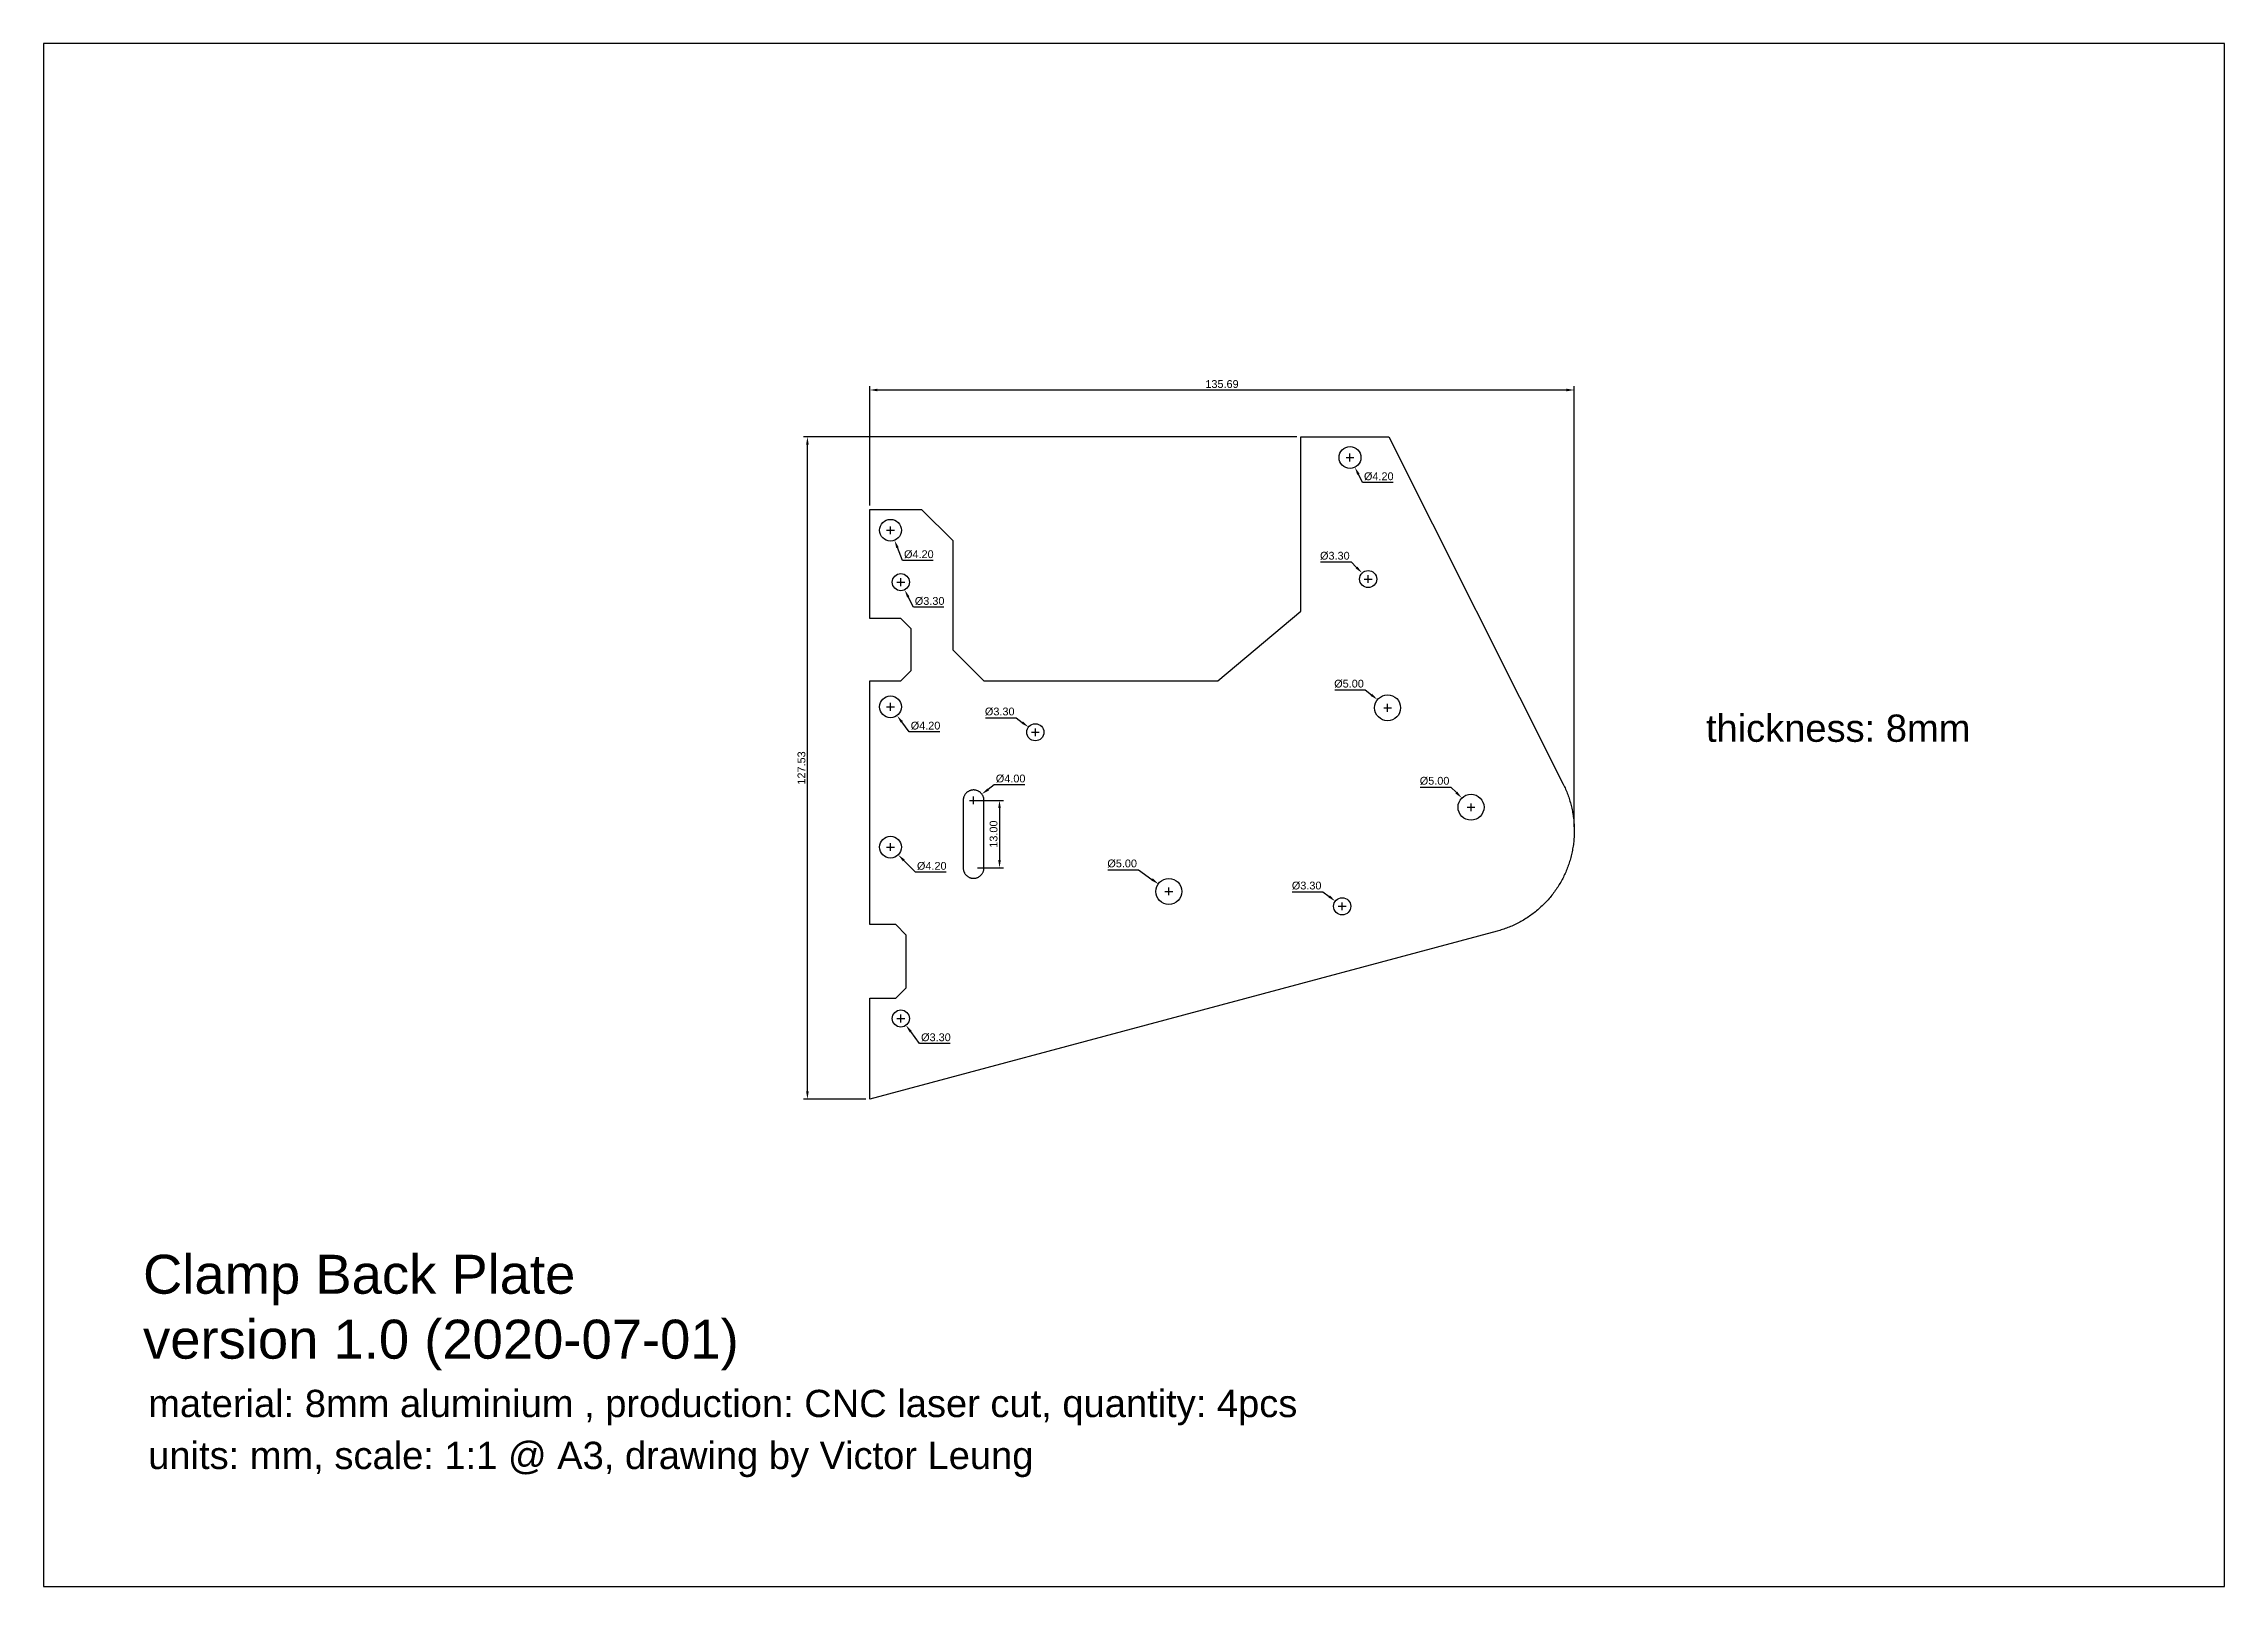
# Model space of a CAD drawing. Header units: millimetres. Extents: x 877 to 1297, y -1216 to -919.
import ezdxf

# ---------------------------------------------------------------- set-up
doc = ezdxf.new("R2010")
doc.units = ezdxf.units.MM
doc.layers.add('Dim', color=18, linetype='Continuous', true_color=0x000000)
doc.layers.add('Drawings', color=18, linetype='Continuous', true_color=0x000000)
doc.styles.add('Arial Regular', font='')
doc.styles.get('Arial Regular').set_extended_font_data('Arial')
doc.dimstyles.new('Default', dxfattribs={"dimscale": 1.5, "dimtxt": 1, "dimasz": 1, "dimexe": 0.5, "dimexo": 0.5, "dimgap": 0.25, "dimtad": 1, "dimtoh": 1, "dimzin": 1, "dimdsep": 46, "dimtxsty": 'Arial Regular', "dimcen": 0.5, "dimazin": 1, "dimtfac": 1, "dimtdec": 4, "dimtix": 1, "dimtofl": 0, "dimtmove": 1, "dimatfit": 3, "dimfxl": 1, "dimtolj": 1, "dimtzin": 1, "dimarcsym": 0})

# ---------------------------------------------------------------- blocks, each defined once
blk = doc.blocks.new('*D1')
at = {"layer": 'Defpoints', "color": 0}
for p in [(1171.79, -985.68), (1036.1, -1008.68), (1171.79, -1070.54)]:
    blk.add_point(p, dxfattribs=at)
at = {"layer": 'Dim', "color": 0, "lineweight": -2}
for p, q in [((1036.1, -1007.93), (1036.1, -984.93)), ((1037.6, -985.68), (1170.29, -985.68)), ((1171.79, -1069.79), (1171.79, -984.93))]:
    blk.add_line(p, q, dxfattribs=at)
at = {"layer": 'Dim', "color": 0}
for points in [[(1037.6, -985.43), (1037.6, -985.93), (1036.1, -985.68)], [(1170.29, -985.93), (1170.29, -985.43), (1171.79, -985.68)]]:
    blk.add_solid(points, dxfattribs=at)
at = {"layer": 'Dim', "color": 0, "insert": (1103.95, -984.54), "char_height": 1.5, "attachment_point": 5, "style": 'Arial Regular'}
blk.add_mtext('\\A1;135.69', dxfattribs=at)
blk = doc.blocks.new('*D2')
at = {"layer": 'Defpoints', "color": 0}
for p in [(1024.1, -994.68), (1119.1, -994.68), (1036.1, -1122.21)]:
    blk.add_point(p, dxfattribs=at)
at = {"layer": 'Dim', "color": 0, "lineweight": -2}
for p, q in [((1118.35, -994.68), (1023.35, -994.68)), ((1024.1, -1120.71), (1024.1, -996.18)), ((1035.35, -1122.21), (1023.35, -1122.21))]:
    blk.add_line(p, q, dxfattribs=at)
at = {"layer": 'Dim', "color": 0}
for points in [[(1024.35, -996.18), (1023.85, -996.18), (1024.1, -994.68)], [(1023.85, -1120.71), (1024.35, -1120.71), (1024.1, -1122.21)]]:
    blk.add_solid(points, dxfattribs=at)
at = {"layer": 'Dim', "color": 0, "insert": (1022.96, -1058.45), "char_height": 1.5, "attachment_point": 5, "rotation": 90, "style": 'Arial Regular'}
blk.add_mtext('\\A1;127.53', dxfattribs=at)
blk = doc.blocks.new('*D3')
at = {"layer": 'Defpoints', "color": 0}
for p in [(1056.1, -1064.68), (1056.1, -1077.68), (1061.1, -1077.68)]:
    blk.add_point(p, dxfattribs=at)
at = {"layer": 'Dim', "color": 0, "lineweight": -2}
for p, q in [((1056.85, -1064.68), (1061.85, -1064.68)), ((1061.1, -1066.18), (1061.1, -1076.18)), ((1056.85, -1077.68), (1061.85, -1077.68))]:
    blk.add_line(p, q, dxfattribs=at)
at = {"layer": 'Dim', "color": 0}
for points in [[(1061.35, -1066.18), (1060.85, -1066.18), (1061.1, -1064.68)], [(1060.85, -1076.18), (1061.35, -1076.18), (1061.1, -1077.68)]]:
    blk.add_solid(points, dxfattribs=at)
at = {"layer": 'Dim', "color": 0, "insert": (1059.96, -1071.18), "char_height": 1.5, "attachment_point": 5, "rotation": 90, "style": 'Arial Regular'}
blk.add_mtext('\\A1;13.00', dxfattribs=at)
blk = doc.blocks.new('*D4')
at = {"layer": 'Defpoints', "color": 0}
for p in [(1054.5, -1065.88), (1057.7, -1063.48)]:
    blk.add_point(p, dxfattribs=at)
at = {"layer": 'Dim', "color": 0, "lineweight": -2}
for p, q in [((1060.1, -1061.68), (1058.9, -1062.58)), ((1066, -1061.68), (1060.1, -1061.68))]:
    blk.add_line(p, q, dxfattribs=at)
at = {"layer": 'Dim', "color": 0}
for p, q in [((1055.35, -1064.68), (1056.85, -1064.68)), ((1056.1, -1065.43), (1056.1, -1063.93))]:
    blk.add_line(p, q, dxfattribs=at)
blk.add_solid([(1058.75, -1062.38), (1059.05, -1062.78), (1057.7, -1063.48)], dxfattribs=at)
at = {"layer": 'Dim', "color": 0, "insert": (1063.24, -1060.5), "char_height": 1.5, "attachment_point": 5, "style": 'Arial Regular'}
blk.add_mtext('\\A1;%%c4.00', dxfattribs=at)
blk = doc.blocks.new('*D5')
at = {"layer": 'Defpoints', "color": 0}
for p in [(1127.66, -996.8), (1129.54, -1000.56)]:
    blk.add_point(p, dxfattribs=at)
at = {"layer": 'Dim', "color": 0}
for p, q in [((1127.85, -998.68), (1129.35, -998.68)), ((1128.6, -999.43), (1128.6, -997.93))]:
    blk.add_line(p, q, dxfattribs=at)
at = {"layer": 'Dim', "color": 0, "lineweight": -2}
for p, q in [((1131.01, -1003.5), (1130.21, -1001.9)), ((1136.9, -1003.5), (1131.01, -1003.5))]:
    blk.add_line(p, q, dxfattribs=at)
at = {"layer": 'Dim', "color": 0}
blk.add_solid([(1130.44, -1001.79), (1129.99, -1002.01), (1129.54, -1000.56)], dxfattribs=at)
at = {"layer": 'Dim', "color": 0, "insert": (1134.14, -1002.32), "char_height": 1.5, "attachment_point": 5, "style": 'Arial Regular'}
blk.add_mtext('\\A1;%%c4.20', dxfattribs=at)
blk = doc.blocks.new('*D6')
at = {"layer": 'Defpoints', "color": 0}
for p in [(1039.32, -1010.73), (1040.88, -1014.63)]:
    blk.add_point(p, dxfattribs=at)
at = {"layer": 'Dim', "color": 0}
for p, q in [((1040.1, -1013.43), (1040.1, -1011.93)), ((1039.35, -1012.68), (1040.85, -1012.68))]:
    blk.add_line(p, q, dxfattribs=at)
at = {"layer": 'Dim', "color": 0, "lineweight": -2}
for p, q in [((1042.43, -1018.5), (1041.44, -1016.02)), ((1048.32, -1018.5), (1042.43, -1018.5))]:
    blk.add_line(p, q, dxfattribs=at)
at = {"layer": 'Dim', "color": 0}
blk.add_solid([(1041.67, -1015.93), (1041.21, -1016.12), (1040.88, -1014.63)], dxfattribs=at)
at = {"layer": 'Dim', "color": 0, "insert": (1045.56, -1017.32), "char_height": 1.5, "attachment_point": 5, "style": 'Arial Regular'}
blk.add_mtext('\\A1;%%c4.20', dxfattribs=at)
blk = doc.blocks.new('*D7')
at = {"layer": 'Defpoints', "color": 0}
for p in [(1041.36, -1021.21), (1042.84, -1024.16)]:
    blk.add_point(p, dxfattribs=at)
at = {"layer": 'Dim', "color": 0}
for p, q in [((1041.35, -1022.68), (1042.85, -1022.68)), ((1042.1, -1023.43), (1042.1, -1021.93))]:
    blk.add_line(p, q, dxfattribs=at)
at = {"layer": 'Dim', "color": 0, "lineweight": -2}
for p, q in [((1044.51, -1027.5), (1043.51, -1025.5)), ((1050.4, -1027.5), (1044.51, -1027.5))]:
    blk.add_line(p, q, dxfattribs=at)
at = {"layer": 'Dim', "color": 0}
blk.add_solid([(1043.73, -1025.39), (1043.29, -1025.61), (1042.84, -1024.16)], dxfattribs=at)
at = {"layer": 'Dim', "color": 0, "insert": (1047.64, -1026.32), "char_height": 1.5, "attachment_point": 5, "style": 'Arial Regular'}
blk.add_mtext('\\A1;%%c3.30', dxfattribs=at)
blk = doc.blocks.new('*D8')
at = {"layer": 'Defpoints', "color": 0}
for p in [(1038.84, -1045), (1041.36, -1048.36)]:
    blk.add_point(p, dxfattribs=at)
at = {"layer": 'Dim', "color": 0}
for p, q in [((1039.35, -1046.68), (1040.85, -1046.68)), ((1040.1, -1047.43), (1040.1, -1045.93))]:
    blk.add_line(p, q, dxfattribs=at)
at = {"layer": 'Dim', "color": 0, "lineweight": -2}
for p, q in [((1043.71, -1051.5), (1042.26, -1049.56)), ((1049.61, -1051.5), (1043.71, -1051.5))]:
    blk.add_line(p, q, dxfattribs=at)
at = {"layer": 'Dim', "color": 0}
blk.add_solid([(1042.46, -1049.41), (1042.06, -1049.71), (1041.36, -1048.36)], dxfattribs=at)
at = {"layer": 'Dim', "color": 0, "insert": (1046.85, -1050.32), "char_height": 1.5, "attachment_point": 5, "style": 'Arial Regular'}
blk.add_mtext('\\A1;%%c4.20', dxfattribs=at)
blk = doc.blocks.new('*D9')
at = {"layer": 'Defpoints', "color": 0}
for p in [(1038.62, -1072.2), (1041.59, -1075.17)]:
    blk.add_point(p, dxfattribs=at)
at = {"layer": 'Dim', "color": 0}
for p, q in [((1039.35, -1073.68), (1040.85, -1073.68)), ((1040.1, -1074.43), (1040.1, -1072.93))]:
    blk.add_line(p, q, dxfattribs=at)
at = {"layer": 'Dim', "color": 0, "lineweight": -2}
for p, q in [((1044.92, -1078.5), (1042.65, -1076.23)), ((1050.81, -1078.5), (1044.92, -1078.5))]:
    blk.add_line(p, q, dxfattribs=at)
at = {"layer": 'Dim', "color": 0}
blk.add_solid([(1042.82, -1076.05), (1042.47, -1076.4), (1041.59, -1075.17)], dxfattribs=at)
at = {"layer": 'Dim', "color": 0, "insert": (1048.05, -1077.32), "char_height": 1.5, "attachment_point": 5, "style": 'Arial Regular'}
blk.add_mtext('\\A1;%%c4.20', dxfattribs=at)
blk = doc.blocks.new('*D10')
at = {"layer": 'Defpoints', "color": 0}
for p in [(1041.11, -1105.36), (1043.09, -1108)]:
    blk.add_point(p, dxfattribs=at)
at = {"layer": 'Dim', "color": 0}
for p, q in [((1041.35, -1106.68), (1042.85, -1106.68)), ((1042.1, -1107.43), (1042.1, -1105.93))]:
    blk.add_line(p, q, dxfattribs=at)
at = {"layer": 'Dim', "color": 0, "lineweight": -2}
for p, q in [((1045.71, -1111.5), (1043.99, -1109.2)), ((1051.61, -1111.5), (1045.71, -1111.5))]:
    blk.add_line(p, q, dxfattribs=at)
at = {"layer": 'Dim', "color": 0}
blk.add_solid([(1044.19, -1109.05), (1043.79, -1109.35), (1043.09, -1108)], dxfattribs=at)
at = {"layer": 'Dim', "color": 0, "insert": (1048.85, -1110.32), "char_height": 1.5, "attachment_point": 5, "style": 'Arial Regular'}
blk.add_mtext('\\A1;%%c3.30', dxfattribs=at)
blk = doc.blocks.new('*D11')
at = {"layer": 'Defpoints', "color": 0}
for p in [(1066.68, -1050.58), (1069.32, -1052.56)]:
    blk.add_point(p, dxfattribs=at)
at = {"layer": 'Dim', "color": 0, "lineweight": -2}
for p, q in [((1058.38, -1048.78), (1064.28, -1048.78)), ((1064.28, -1048.78), (1065.48, -1049.68))]:
    blk.add_line(p, q, dxfattribs=at)
at = {"layer": 'Dim', "color": 0}
for p, q in [((1067.25, -1051.57), (1068.75, -1051.57)), ((1068, -1052.32), (1068, -1050.82))]:
    blk.add_line(p, q, dxfattribs=at)
blk.add_solid([(1065.33, -1049.88), (1065.63, -1049.48), (1066.68, -1050.58)], dxfattribs=at)
at = {"layer": 'Dim', "color": 0, "insert": (1061.14, -1047.6), "char_height": 1.5, "attachment_point": 5, "style": 'Arial Regular'}
blk.add_mtext('\\A1;%%c3.30', dxfattribs=at)
blk = doc.blocks.new('*D12')
at = {"layer": 'Defpoints', "color": 0}
for p in [(1130.93, -1020.92), (1133.27, -1023.25)]:
    blk.add_point(p, dxfattribs=at)
at = {"layer": 'Dim', "color": 0, "lineweight": -2}
for p, q in [((1122.92, -1018.79), (1128.81, -1018.79)), ((1128.81, -1018.79), (1129.87, -1019.86))]:
    blk.add_line(p, q, dxfattribs=at)
at = {"layer": 'Dim', "color": 0}
for p, q in [((1131.35, -1022.08), (1132.85, -1022.08)), ((1132.1, -1022.83), (1132.1, -1021.33))]:
    blk.add_line(p, q, dxfattribs=at)
blk.add_solid([(1129.7, -1020.03), (1130.05, -1019.68), (1130.93, -1020.92)], dxfattribs=at)
at = {"layer": 'Dim', "color": 0, "insert": (1125.68, -1017.61), "char_height": 1.5, "attachment_point": 5, "style": 'Arial Regular'}
blk.add_mtext('\\A1;%%c3.30', dxfattribs=at)
blk = doc.blocks.new('*D13')
at = {"layer": 'Defpoints', "color": 0}
for p in [(1125.78, -1084.09), (1128.42, -1086.07)]:
    blk.add_point(p, dxfattribs=at)
at = {"layer": 'Dim', "color": 0, "lineweight": -2}
for p, q in [((1117.49, -1082.29), (1123.38, -1082.29)), ((1123.38, -1082.29), (1124.58, -1083.19))]:
    blk.add_line(p, q, dxfattribs=at)
at = {"layer": 'Dim', "color": 0}
for p, q in [((1126.35, -1085.08), (1127.85, -1085.08)), ((1127.1, -1085.83), (1127.1, -1084.33))]:
    blk.add_line(p, q, dxfattribs=at)
blk.add_solid([(1124.43, -1083.39), (1124.73, -1082.99), (1125.78, -1084.09)], dxfattribs=at)
at = {"layer": 'Dim', "color": 0, "insert": (1120.25, -1081.11), "char_height": 1.5, "attachment_point": 5, "style": 'Arial Regular'}
blk.add_mtext('\\A1;%%c3.30', dxfattribs=at)
blk = doc.blocks.new('*D14')
at = {"layer": 'Defpoints', "color": 0}
for p in [(1150.14, -1064.24), (1153.68, -1067.78)]:
    blk.add_point(p, dxfattribs=at)
at = {"layer": 'Dim', "color": 0, "lineweight": -2}
for p, q in [((1142.13, -1062.12), (1148.02, -1062.12)), ((1148.02, -1062.12), (1149.08, -1063.18))]:
    blk.add_line(p, q, dxfattribs=at)
at = {"layer": 'Dim', "color": 0}
for p, q in [((1151.16, -1066.01), (1152.66, -1066.01)), ((1151.91, -1066.76), (1151.91, -1065.26))]:
    blk.add_line(p, q, dxfattribs=at)
blk.add_solid([(1148.91, -1063.36), (1149.26, -1063.01), (1150.14, -1064.24)], dxfattribs=at)
at = {"layer": 'Dim', "color": 0, "insert": (1144.89, -1060.94), "char_height": 1.5, "attachment_point": 5, "style": 'Arial Regular'}
blk.add_mtext('\\A1;%%c5.00', dxfattribs=at)
blk = doc.blocks.new('*D15')
at = {"layer": 'Defpoints', "color": 0}
for p in [(1133.89, -1045.3), (1137.79, -1048.42)]:
    blk.add_point(p, dxfattribs=at)
at = {"layer": 'Dim', "color": 0, "lineweight": -2}
for p, q in [((1125.65, -1043.43), (1131.55, -1043.43)), ((1131.55, -1043.43), (1132.72, -1044.36))]:
    blk.add_line(p, q, dxfattribs=at)
at = {"layer": 'Dim', "color": 0}
for p, q in [((1135.09, -1046.86), (1136.59, -1046.86)), ((1135.84, -1047.61), (1135.84, -1046.11))]:
    blk.add_line(p, q, dxfattribs=at)
blk.add_solid([(1132.56, -1044.56), (1132.87, -1044.17), (1133.89, -1045.3)], dxfattribs=at)
at = {"layer": 'Dim', "color": 0, "insert": (1128.41, -1042.24), "char_height": 1.5, "attachment_point": 5, "style": 'Arial Regular'}
blk.add_mtext('\\A1;%%c5.00', dxfattribs=at)
blk = doc.blocks.new('*D16')
at = {"layer": 'Defpoints', "color": 0}
for p in [(1091.67, -1080.76), (1095.74, -1083.67)]:
    blk.add_point(p, dxfattribs=at)
at = {"layer": 'Dim', "color": 0, "lineweight": -2}
for p, q in [((1081.96, -1078.03), (1087.85, -1078.03)), ((1087.85, -1078.03), (1090.45, -1079.89))]:
    blk.add_line(p, q, dxfattribs=at)
at = {"layer": 'Dim', "color": 0}
for p, q in [((1092.96, -1082.21), (1094.46, -1082.21)), ((1093.71, -1082.96), (1093.71, -1081.46))]:
    blk.add_line(p, q, dxfattribs=at)
blk.add_solid([(1090.31, -1080.09), (1090.6, -1079.69), (1091.67, -1080.76)], dxfattribs=at)
at = {"layer": 'Dim', "color": 0, "insert": (1084.72, -1076.85), "char_height": 1.5, "attachment_point": 5, "style": 'Arial Regular'}
blk.add_mtext('\\A1;%%c5.00', dxfattribs=at)

msp = doc.modelspace()

# ---------------------------------------------------------------- linework, layer by layer
at = {"layer": 'Dim'}
msp.add_lwpolyline([(877, -1216), (1297, -1216), (1297, -919), (877, -919)], close=True, dxfattribs=at)
at = {"layer": 'Drawings'}
msp.add_lwpolyline([(1156.957, -1089.857), (1036.102, -1122.209), (1036.102, -1102.753), (1041.102, -1102.753), (1043.102, -1100.753), (1043.102, -1090.612), (1041.102, -1088.612), (1036.102, -1088.612), (1036.102, -1041.682), (1042.102, -1041.682), (1044.102, -1039.682), (1044.102, -1031.682), (1042.102, -1029.682), (1036.102, -1029.682), (1036.102, -1028.682), (1036.102, -1008.682), (1044.102, -1008.682), (1046.102, -1008.682), (1052.102, -1014.682), (1052.102, -1035.682), (1058.102, -1041.682), (1103.12, -1041.682), (1119.102, -1028.272), (1119.102, -1002.682), (1119.102, -994.682), (1136.102, -994.682), (1169.665, -1061.565)], dxfattribs=at)
for centre, radius in [((1128.602, -998.682, 8), 2.1), ((1040.102, -1012.682, 8), 2.1), ((1132.102, -1022.082, 8), 1.65), ((1042.102, -1022.682, 8), 1.65), ((1040.102, -1046.682, 8), 2.1), ((1135.841, -1046.861, 8), 2.5), ((1067.997, -1051.573, 8), 1.65), ((1151.91, -1066.012, 8), 2.5), ((1040.102, -1073.682, 8), 2.1), ((1093.708, -1082.215, 8), 2.5), ((1127.102, -1085.082, 8), 1.65), ((1042.102, -1106.682, 8), 1.65)]:
    msp.add_circle(centre, radius, dxfattribs=at)
for points, weights, knots in [([(1169.665, -1061.565, 8), (1173.928, -1070.06, 8), (1170.034, -1078.731, 8), (1166.139, -1087.401, 8), (1156.957, -1089.857, 8)], [1, 0.903193352821, 1, 0.903193352821, 1], [255.674318, 255.674318, 255.674318, 273.381061, 273.381061, 291.0878041, 291.0878041, 291.0878041]), ([(1058.102, -1064.682, 8), (1058.102, -1062.682, 8), (1056.102, -1062.682, 8), (1054.102, -1062.682, 8), (1054.102, -1064.682, 8)], [1, 0.707106781187, 1, 0.707106781187, 1], [19.2831853, 19.2831853, 19.2831853, 22.424778, 22.424778, 25.5663706, 25.5663706, 25.5663706]), ([(1054.102, -1077.682, 8), (1054.102, -1079.682, 8), (1056.102, -1079.682, 8), (1058.102, -1079.682, 8), (1058.102, -1077.682, 8)], [1, 0.707106781187, 1, 0.707106781187, 1], [0, 0, 0, 3.1415927, 3.1415927, 6.2831853, 6.2831853, 6.2831853])]:
    msp.add_rational_spline(points, weights, degree=2, knots=knots, dxfattribs=at)
for points in [[(1054.102, -1064.682, 8), (1054.102, -1071.182, 8), (1054.102, -1077.682, 8)], [(1058.102, -1077.682, 8), (1058.102, -1071.182, 8), (1058.102, -1064.682, 8)]]:
    msp.add_open_spline(points, degree=2, dxfattribs=at)

# ---------------------------------------------------------------- texts
at = {"layer": 'Dim', "attachment_point": 1, "style": 'Arial Regular'}
for s, insert, char_height, width in [('thickness: 8mm', (1197.149, -1048.163), 5.25, 110.93478), ('{\\fArial;Clamp Back Plate}\\P{\\fArial;version 1.0 (2020-07-01)}', (896.149, -1152.163), 7.5, 242.28261), ('material: 8mm aluminium , production: CNC laser cut, quantity: 4pcs', (897.149, -1178.163), 5.25, 450.1875), ('units: mm, scale: 1:1 @ A3, drawing by Victor Leung', (897.149, -1188.163), 5.25, 348.72554)]:
    msp.add_mtext(s, dxfattribs=dict(at, insert=insert, char_height=char_height, width=width))

# ---------------------------------------------------------------- dimensions: what is measured, and where the dimension line sits
at = {"layer": 'Dim'}
dim = msp.add_linear_dim(base=(1171.79, -985.682, 8), p1=(1036.102, -1008.682, 8), p2=(1171.79, -1070.536, 8), dimstyle='Default', override={"dimscale": 1.5, "dimtxt": 1, "dimasz": 1, "dimexe": 0.5, "dimexo": 0.5, "dimgap": 0.25, "dimtad": 1, "dimtih": 0, "dimtoh": 0, "dimdec": 2, "dimzin": 1, "dimtxsty": 'Arial Regular', "dimsah": 0, "dimcen": 0.5, "dimadec": 2, "dimazin": 1, "dimtix": 0, "dimtmove": 0, "dimtzin": 1}, dxfattribs=at)
dim.commit()
dim.dimension.update_dxf_attribs({"geometry": '*D1', "text_midpoint": (1103.946, -984.542, 8)})
for base, p1, p2, picture, middle in [((1024.102, -994.682, 8), (1036.102, -1122.209, 8), (1119.102, -994.682, 8), '*D2', (1022.961, -1058.446, 8)), ((1061.102, -1077.682, 8), (1056.102, -1064.682, 8), (1056.102, -1077.682, 8), '*D3', (1059.961, -1071.182, 8))]:
    dim = msp.add_linear_dim(base=base, p1=p1, p2=p2, angle=90, dimstyle='Default', override={"dimscale": 1.5, "dimtxt": 1, "dimasz": 1, "dimexe": 0.5, "dimexo": 0.5, "dimgap": 0.25, "dimtad": 1, "dimtih": 0, "dimtoh": 0, "dimdec": 2, "dimzin": 1, "dimtxsty": 'Arial Regular', "dimsah": 0, "dimcen": 0.5, "dimadec": 2, "dimazin": 1, "dimtix": 0, "dimtmove": 0, "dimtzin": 1}, dxfattribs=at)
    dim.commit()
    dim.dimension.update_dxf_attribs({"geometry": picture, "text_midpoint": middle})
for p1, p2, picture, middle in [((1127.663, -996.804, 8), (1129.541, -1000.561, 8), '*D5', (1131.009, -1003.498, 8)), ((1039.322, -1010.733, 8), (1040.882, -1014.632, 8), '*D6', (1042.428, -1018.498, 8)), ((1133.268, -1023.249, 8), (1130.935, -1020.916, 8), '*D12', (1128.814, -1018.794, 8)), ((1041.364, -1021.207, 8), (1042.84, -1024.158, 8), '*D7', (1044.509, -1027.498, 8)), ((1137.793, -1048.423, 8), (1133.889, -1045.3, 8), '*D15', (1131.546, -1043.426, 8)), ((1038.842, -1045.002, 8), (1041.362, -1048.362, 8), '*D8', (1043.713, -1051.498, 8)), ((1069.317, -1052.563, 8), (1066.677, -1050.583, 8), '*D11', (1064.277, -1048.783, 8)), ((1054.502, -1065.882, 8), (1057.702, -1063.482, 8), '*D4', (1060.102, -1061.682, 8)), ((1153.678, -1067.78, 8), (1150.143, -1064.245, 8), '*D14', (1148.021, -1062.123, 8)), ((1038.617, -1072.197, 8), (1041.587, -1075.167, 8), '*D9', (1044.917, -1078.498, 8)), ((1095.743, -1083.668, 8), (1091.674, -1080.762, 8), '*D16', (1087.85, -1078.03, 8)), ((1128.422, -1086.072, 8), (1125.782, -1084.092, 8), '*D13', (1123.382, -1082.292, 8)), ((1041.112, -1105.362, 8), (1043.092, -1108.002, 8), '*D10', (1045.713, -1111.498, 8))]:
    dim = msp.add_diameter_dim_2p(p1=p1, p2=p2, dimstyle='Default', override={"dimscale": 1.5, "dimasz": 1, "dimtad": 1, "dimtih": 0, "dimtoh": 1, "dimlfac": 1, "dimtxsty": 'Arial Regular', "dimsah": 0}, dxfattribs=at)
    dim.commit()
    dim.dimension.update_dxf_attribs({"geometry": picture, "text_midpoint": middle, "dimtype": 163})

doc.saveas('drawing.dxf')
